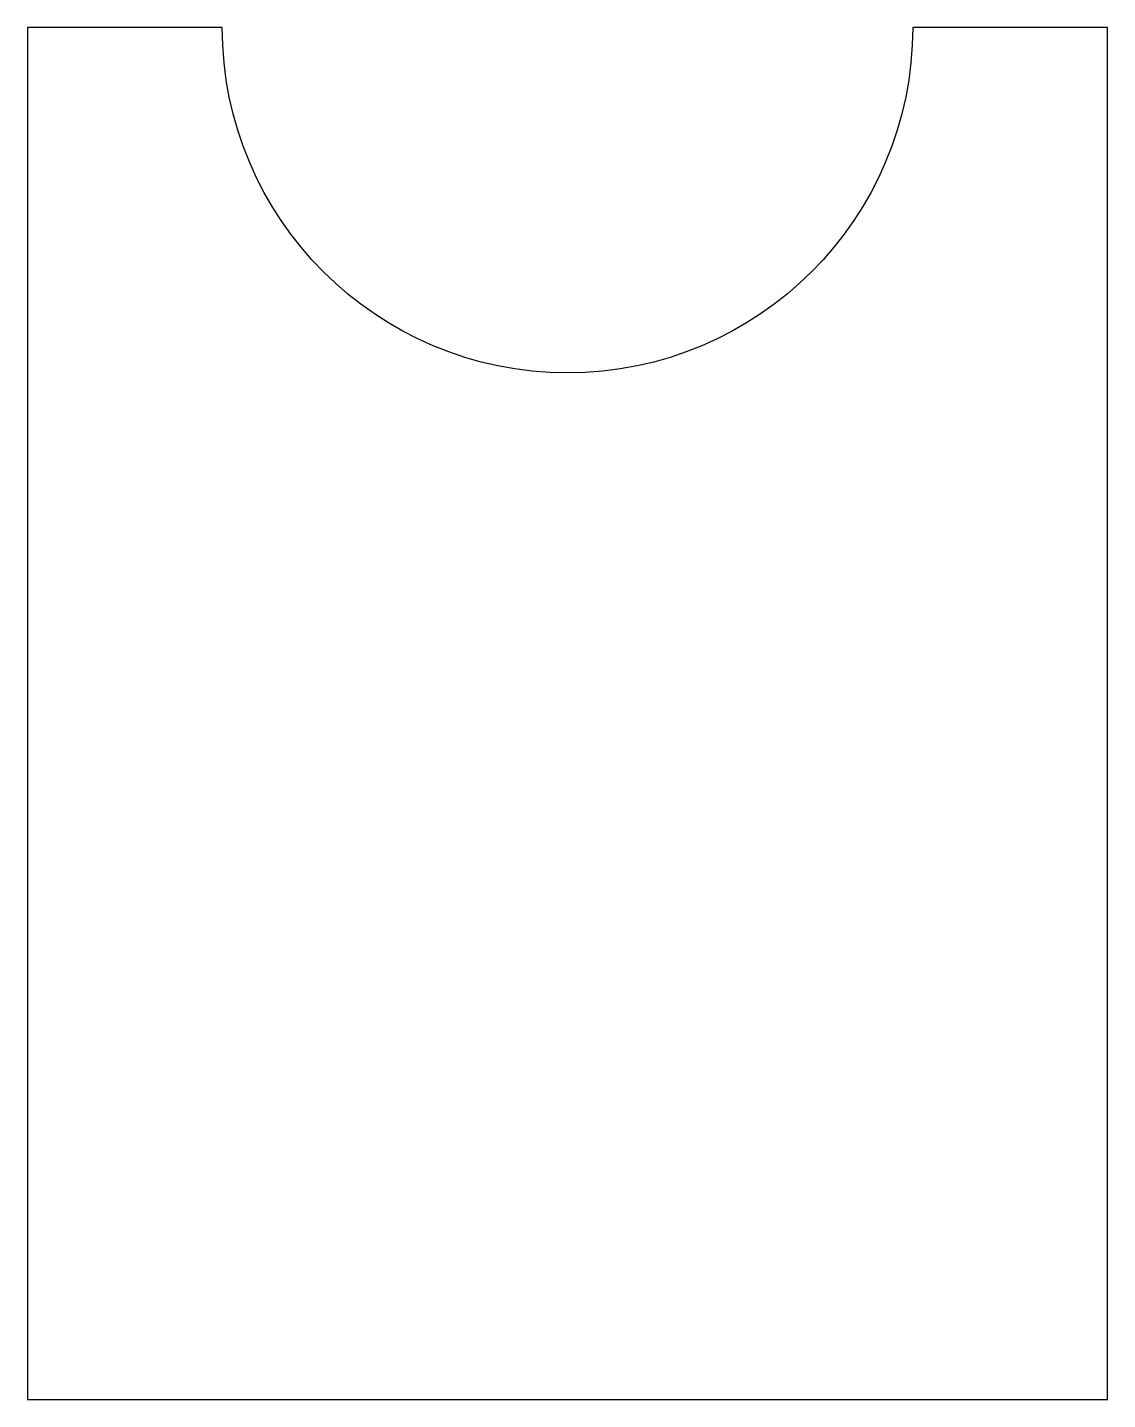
# Model space of a CAD drawing. Header units: millimetres. Extents: x -70 to 70, y -89 to 89.
import ezdxf

# ---------------------------------------------------------------- set-up
doc = ezdxf.new("R2010")
doc.units = ezdxf.units.MM
doc.layers.get('0').update_dxf_attribs({"linetype": 'CONTINUOUS'})

msp = doc.modelspace()

# ---------------------------------------------------------------- linework, layer by layer
msp.add_lwpolyline([(-70, -88.875), (70, -88.875), (70, 88.875), (44.75, 88.875, -1), (-44.75, 88.875), (-70, 88.875)], format="xyb", close=True)

doc.saveas('drawing.dxf')
